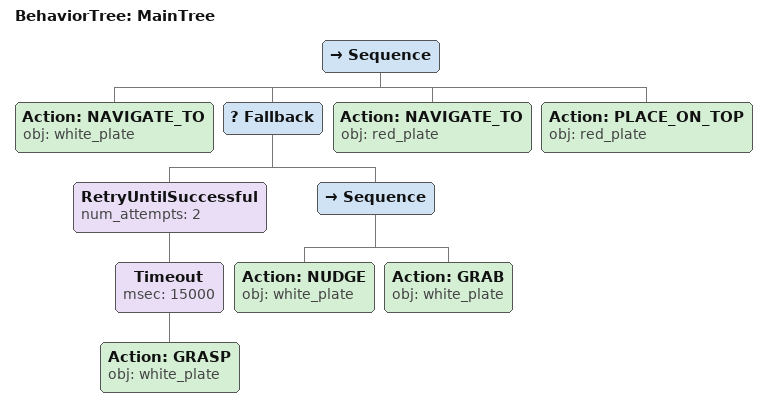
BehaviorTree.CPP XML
<root main_tree_to_execute="MainTree">
  <BehaviorTree ID="MainTree">
    <Sequence>
      <!-- Navigate to white_plate -->
      <Action ID="NAVIGATE_TO" obj="white_plate" />
      <!-- Fallback: if GRASP white_plate fails, try alternative to reposition -->
      <Fallback>
        <!-- Retry GRASP white_plate up to 2 attempts -->
        <RetryUntilSuccessful num_attempts="2">
          <!-- Timeout: GRASP white_plate within 15s -->
          <Timeout msec="15000">
            <!-- Grasp white_plate -->
            <Action ID="GRASP" obj="white_plate" />
          </Timeout>
        </RetryUntilSuccessful>
        <Sequence>
          <!-- Push white_plate forward toward front edge of table -->
          <Action ID="NUDGE" obj="white_plate" />
          <!-- Grasp white_plate -->
          <Action ID="GRAB" obj="white_plate" />
        </Sequence>
      </Fallback>
      <!-- Navigate to red_plate -->
      <Action ID="NAVIGATE_TO" obj="red_plate" />
      <!-- Nudge white_plate -->
      <Action ID="PLACE_ON_TOP" obj="red_plate" />
    </Sequence>
  </BehaviorTree>
</root>
